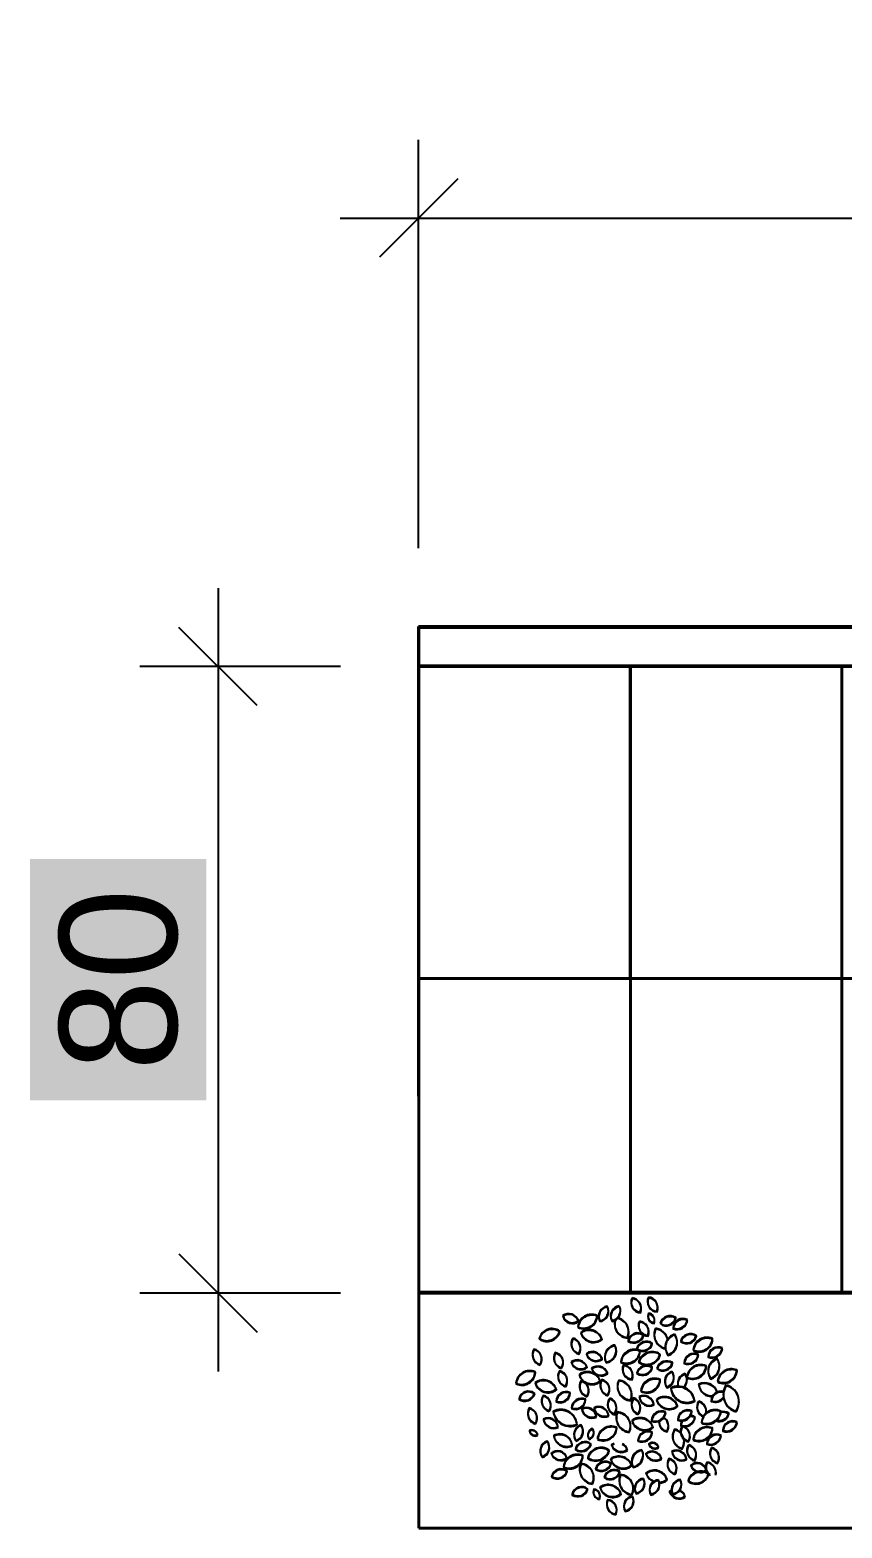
# Model space of a CAD drawing. Header units: inches. Extents: x 4350 to 28384, y -6772 to 993.
# Drawn here: x 24799.7 to 24903.3, y -2937.2 to -2745.9 of the extents above; entities that cross this region are included whole.
import ezdxf

# ---------------------------------------------------------------- set-up
doc = ezdxf.new("R2010")
doc.units = ezdxf.units.IN
doc.header["$MEASUREMENT"] = 0
for name, color, linetype, lineweight in [('ARREDAMENTO', 2, 'Continuous', 18), ('MURATURA_section_wall', 7, 'Continuous', 40), ('QUOTE', 3, 'Continuous', 9)]:
    doc.layers.add(name, color=color, linetype=linetype, lineweight=lineweight)
doc.styles.get("Standard").update_dxf_attribs({"font": 'arial.ttf'})
doc.dimstyles.new('ook', dxfattribs={"dimtxt": 15, "dimasz": 10, "dimexe": 10, "dimexo": 10, "dimgap": 5, "dimtad": 1, "dimtoh": 1, "dimdec": 0, "dimzin": 0, "dimdsep": 46, "dimtxsty": 'Standard', "dimblk": 'OBLIQUE', "dimcen": 0.09, "dimdle": 10, "dimadec": 0, "dimazin": 0, "dimtfac": 1, "dimtdec": 0, "dimtofl": 0, "dimtmove": 0, "dimatfit": 3, "dimldrblk": 'OBLIQUE', "dimfxl": 1, "dimtfill": 2, "dimtfillclr": 1, "dimtolj": 1, "dimtzin": 0, "dimarcsym": 0})

# ---------------------------------------------------------------- blocks, each defined once
blk = doc.blocks.new('_Oblique')
at = {"color": 0, "linetype": 'ByBlock', "lineweight": -2}
blk.add_line((-0.5, -0.5), (0.5, 0.5), dxfattribs=at)
blk = doc.blocks.new('*D39')
at = {"layer": 'Defpoints', "color": 0, "transparency": 16777216}
for p in [(25342.34, -2769.97), (24849.3, -2822.12), (25342.34, -2822.22)]:
    blk.add_point(p, dxfattribs=at)
at = {"layer": 'QUOTE', "color": 0, "lineweight": -2, "transparency": 16777216}
for p, q in [((24849.3, -2812.12), (24849.3, -2759.97)), ((25342.34, -2812.22), (25342.34, -2759.97)), ((24839.3, -2769.97), (25352.34, -2769.97))]:
    blk.add_line(p, q, dxfattribs=at)
at = {"layer": 'QUOTE', "color": 0, "lineweight": -2, "transparency": 16777216, "xscale": 10, "yscale": 10, "zscale": 10, "rotation": 180}
blk.add_blockref('_Oblique', (24849.3, -2769.97), dxfattribs=at)
at = {"layer": 'QUOTE', "color": 0, "lineweight": -2, "transparency": 16777216, "xscale": 10, "yscale": 10, "zscale": 10}
blk.add_blockref('_Oblique', (25342.34, -2769.97), dxfattribs=at)
at = {"layer": 'QUOTE', "color": 0, "transparency": 16777216, "insert": (25095.82, -2757.31), "char_height": 15, "attachment_point": 5, "bg_fill": 1, "box_fill_scale": 1.25, "bg_fill_color": 1, "bg_fill_transparency": 0}
blk.add_mtext('\\A1;493', dxfattribs=at)
blk = doc.blocks.new('*D40')
at = {"layer": 'Defpoints', "color": 0, "transparency": 16777216}
for p in [(24849.34, -2827.22), (24823.71, -2907.22), (24849.34, -2907.22)]:
    blk.add_point(p, dxfattribs=at)
at = {"layer": 'QUOTE', "color": 0, "lineweight": -2, "transparency": 16777216}
for p, q in [((24823.71, -2817.22), (24823.71, -2917.22)), ((24839.34, -2827.22), (24813.71, -2827.22)), ((24839.34, -2907.22), (24813.71, -2907.22))]:
    blk.add_line(p, q, dxfattribs=at)
at = {"layer": 'QUOTE', "color": 0, "lineweight": -2, "transparency": 16777216, "xscale": 10, "yscale": 10, "zscale": 10}
for p, rotation in [((24823.71, -2827.22), 90), ((24823.71, -2907.22), 270)]:
    blk.add_blockref('_Oblique', p, dxfattribs=dict(at, rotation=rotation))
at = {"layer": 'QUOTE', "color": 0, "transparency": 16777216, "insert": (24811.05, -2867.22), "char_height": 15, "attachment_point": 5, "rotation": 90, "bg_fill": 1, "box_fill_scale": 1.25, "bg_fill_color": 1, "bg_fill_transparency": 0}
blk.add_mtext('\\A1;80', dxfattribs=at)

msp = doc.modelspace()

# ---------------------------------------------------------------- linework, layer by layer
at = {"layer": 'ARREDAMENTO', "linetype": 'ByBlock', "lineweight": -3}
for points in [[(24872.4, -2910.76, 0.535384), (24873.35, -2908.89, 0.500203)], [(24872.42, -2910.86, 0.535384), (24873.38, -2908.99, 0.500203)], [(24874.91, -2908.86, 0.535384), (24873.96, -2910.73, 0.500203)], [(24874.94, -2908.96, 0.535384), (24873.98, -2910.83, 0.500203)], [(24876.54, -2907.83, 0.535384), (24877.58, -2909.65, 0.500203)], [(24876.57, -2907.93, 0.535384), (24877.61, -2909.75, 0.500203)], [(24878.62, -2907.73, 0.535384), (24879.7, -2909.53, 0.500203)], [(24878.65, -2907.83, 0.535384), (24879.72, -2909.63, 0.500203)], [(24867.69, -2910.1, 0.535384), (24869.68, -2910.74, 0.500203)], [(24867.71, -2910.19, 0.535384), (24869.71, -2910.84, 0.500203)], [(24869.61, -2911.53, 0.535384), (24872.07, -2910.07, 0.500203)], [(24869.64, -2911.62, 0.535384), (24872.1, -2910.17, 0.500203)], [(24877.47, -2910.81, 0.535384), (24878.55, -2912.61, 0.500203)], [(24877.5, -2910.91, 0.535384), (24878.58, -2912.71, 0.500203)], [(24878.64, -2909.79, 0.535384), (24879.33, -2910.99, 0.500203)], [(24878.66, -2909.89, 0.535384), (24879.35, -2911.09, 0.500203)], [(24880.12, -2911.06, 0.535384), (24882.1, -2910.35, 0.500203)], [(24880.15, -2911.16, 0.535384), (24882.13, -2910.45, 0.500203)], [(24883.58, -2910.6, 0.535384), (24881.78, -2911.67, 0.500203)], [(24883.61, -2910.7, 0.535384), (24881.8, -2911.77, 0.500203)], [(24867.3, -2912.08, 0.535384), (24864.7, -2913.01, 0.500203)], [(24867.33, -2912.18, 0.535384), (24864.72, -2913.11, 0.500203)], [(24869.01, -2912.96, 0.535384), (24869.74, -2914.93, 0.500203)], [(24869.98, -2912.24, 0.535384), (24872.67, -2913.05, 0.500203)], [(24870.01, -2912.33, 0.535384), (24872.7, -2913.15, 0.500203)], [(24877.99, -2912.54, 0.535384), (24876.03, -2913.29, 0.500203)], [(24878.02, -2912.64, 0.535384), (24876.05, -2913.39, 0.500203)], [(24881.97, -2912.47, 0.535384), (24881.13, -2915.08, 0.500203)], [(24881.99, -2912.57, 0.535384), (24881.15, -2915.18, 0.500203)], [(24882.74, -2913.34, 0.535384), (24884.72, -2912.63, 0.500203)], [(24882.77, -2913.43, 0.535384), (24884.74, -2912.73, 0.500203)], [(24884.33, -2914.47, 0.535384), (24886.79, -2913.01, 0.500203)], [(24884.36, -2914.57, 0.535384), (24886.81, -2913.11, 0.500203)], [(24864.77, -2916.31, 0.535384), (24864.01, -2914.36, 0.500203)], [(24864.8, -2916.41, 0.535384), (24864.04, -2914.46, 0.500203)], [(24867.51, -2916.76, 0.535384), (24866.74, -2914.81, 0.500203)], [(24867.53, -2916.86, 0.535384), (24866.77, -2914.9, 0.500203)], [(24869.03, -2913.06, 0.535384), (24869.77, -2915.02, 0.500203)], [(24870.7, -2914.93, 0.535384), (24872.7, -2915.58, 0.500203)], [(24870.73, -2915.03, 0.535384), (24872.72, -2915.68, 0.500203)], [(24873.19, -2916.02, 0.535384), (24874.34, -2913.85, 0.500203)], [(24873.21, -2916.11, 0.535384), (24874.37, -2913.95, 0.500203)], [(24875.09, -2916, 0.535384), (24877.55, -2914.54, 0.500203)], [(24875.12, -2916.1, 0.535384), (24877.57, -2914.64, 0.500203)], [(24877.12, -2914.31, 0.535384), (24879.1, -2913.6, 0.500203)], [(24877.15, -2914.4, 0.535384), (24879.12, -2913.7, 0.500203)], [(24877.37, -2915.98, 0.535384), (24880.1, -2915, 0.500203)], [(24877.4, -2916.07, 0.535384), (24880.13, -2915.1, 0.500203)], [(24884.98, -2915.04, 0.535384), (24883.18, -2916.11, 0.500203)], [(24888.04, -2914.23, 0.535384), (24886.23, -2915.3, 0.500203)], [(24888.06, -2914.33, 0.535384), (24886.26, -2915.4, 0.500203)], [(24868.77, -2916.01, 0.535384), (24870.77, -2916.62, 0.500203)], [(24868.79, -2916.11, 0.535384), (24870.8, -2916.72, 0.500203)], [(24871.37, -2916.81, 0.535384), (24873.38, -2917.41, 0.500203)], [(24871.4, -2916.9, 0.535384), (24873.4, -2917.51, 0.500203)], [(24875.43, -2916.39, 0.535384), (24876.51, -2918.19, 0.500203)], [(24875.46, -2916.49, 0.535384), (24876.54, -2918.29, 0.500203)], [(24877.14, -2917.4, 0.535384), (24879.1, -2916.65, 0.500203)], [(24877.16, -2917.49, 0.535384), (24879.12, -2916.75, 0.500203)], [(24879.71, -2916.81, 0.535384), (24881.68, -2916.1, 0.500203)], [(24879.73, -2916.9, 0.535384), (24881.71, -2916.2, 0.500203)], [(24885.01, -2915.14, 0.535384), (24883.2, -2916.21, 0.500203)], [(24883.53, -2917.95, 0.535384), (24885.98, -2916.49, 0.500203)], [(24883.55, -2918.04, 0.535384), (24886.01, -2916.59, 0.500203)], [(24887.37, -2915.58, 0.535384), (24886.57, -2918.09, 0.500203)], [(24887.4, -2915.68, 0.535384), (24886.59, -2918.19, 0.500203)], [(24861.72, -2918.71, 0.535384), (24864.17, -2917.26, 0.500203)], [(24861.74, -2918.81, 0.535384), (24864.2, -2917.35, 0.500203)], [(24864.17, -2918.65, 0.535384), (24866.86, -2919.46, 0.500203)], [(24864.19, -2918.75, 0.535384), (24866.88, -2919.56, 0.500203)], [(24868.03, -2919.1, 0.535384), (24867.27, -2917.14, 0.500203)], [(24868.05, -2919.19, 0.535384), (24867.29, -2917.24, 0.500203)], [(24869.78, -2917.61, 0.535384), (24872.47, -2918.42, 0.500203)], [(24869.81, -2917.71, 0.535384), (24872.5, -2918.52, 0.500203)], [(24870.78, -2920.36, 0.535384), (24870.01, -2918.41, 0.500203)], [(24870.8, -2920.46, 0.535384), (24870.04, -2918.51, 0.500203)], [(24873.41, -2920.24, 0.535384), (24872.68, -2918.27, 0.500203)], [(24873.44, -2920.33, 0.535384), (24872.7, -2918.37, 0.500203)], [(24874.83, -2918.33, 0.535384), (24876.34, -2920.86, 0.500203)], [(24874.85, -2918.43, 0.535384), (24876.36, -2920.96, 0.500203)], [(24877.65, -2919.7, 0.535384), (24880.11, -2918.24, 0.500203)], [(24877.68, -2919.8, 0.535384), (24880.13, -2918.34, 0.500203)], [(24881.63, -2917.22, 0.535384), (24880.98, -2919.21, 0.500203)], [(24881.65, -2917.32, 0.535384), (24881.01, -2919.31, 0.500203)], [(24887.45, -2918.49, 0.535384), (24889.9, -2917.03, 0.500203)], [(24887.47, -2918.59, 0.535384), (24889.93, -2917.13, 0.500203)], [(24864.08, -2920, 0.535384), (24862.11, -2920.7, 0.500203)], [(24864.11, -2920.09, 0.535384), (24862.13, -2920.8, 0.500203)], [(24865.94, -2922.23, 0.535384), (24865.18, -2920.28, 0.500203)], [(24865.96, -2922.33, 0.535384), (24865.2, -2920.38, 0.500203)], [(24866.83, -2921, 0.535384), (24868.61, -2919.91, 0.500203)], [(24866.85, -2921.1, 0.535384), (24868.64, -2920, 0.500203)], [(24868.79, -2921.86, 0.535384), (24870.58, -2920.76, 0.500203)], [(24873.72, -2920.63, 0.535384), (24874.26, -2922.66, 0.500203)], [(24877.27, -2922.62, 0.535384), (24876.72, -2920.6, 0.500203)], [(24877.45, -2920.42, 0.535384), (24879.3, -2921.41, 0.500203)], [(24877.47, -2920.52, 0.535384), (24879.32, -2921.5, 0.500203)], [(24879.64, -2920.79, 0.535384), (24882.33, -2921.6, 0.500203)], [(24879.66, -2920.88, 0.535384), (24882.35, -2921.7, 0.500203)], [(24881.48, -2919.32, 0.535384), (24884.51, -2920.93, 0.500203)], [(24881.5, -2919.42, 0.535384), (24884.53, -2921.03, 0.500203)], [(24889.77, -2922.29, 0.535384), (24888.52, -2918.96, 0.500203)], [(24889.79, -2922.39, 0.535384), (24888.54, -2919.06, 0.500203)], [(24864.18, -2923.84, 0.535384), (24863.42, -2921.89, 0.500203)], [(24864.21, -2923.94, 0.535384), (24863.44, -2921.98, 0.500203)], [(24869.5, -2923.94, 0.535384), (24866.47, -2922.33, 0.500203)], [(24869.53, -2924.04, 0.535384), (24866.5, -2922.43, 0.500203)], [(24868.81, -2921.96, 0.535384), (24870.6, -2920.86, 0.500203)], [(24871.96, -2922.95, 0.535384), (24870.11, -2921.97, 0.500203)], [(24871.98, -2923.05, 0.535384), (24870.13, -2922.07, 0.500203)], [(24873.53, -2922.83, 0.535384), (24871.68, -2921.85, 0.500203)], [(24873.56, -2922.93, 0.535384), (24871.71, -2921.95, 0.500203)], [(24873.74, -2920.73, 0.535384), (24874.29, -2922.75, 0.500203)], [(24876.15, -2924.92, 0.535384), (24874.64, -2922.4, 0.500203)], [(24876.18, -2925.02, 0.535384), (24874.67, -2922.5, 0.500203)], [(24877.29, -2922.72, 0.535384), (24876.74, -2920.7, 0.500203)], [(24880.81, -2922.4, 0.535384), (24879.01, -2923.47, 0.500203)], [(24880.83, -2922.5, 0.535384), (24879.03, -2923.57, 0.500203)], [(24884.16, -2922.25, 0.535384), (24882.37, -2923.35, 0.500203)], [(24884.18, -2922.35, 0.535384), (24882.39, -2923.45, 0.500203)], [(24887.85, -2922.28, 0.535384), (24885.4, -2923.74, 0.500203)], [(24887.88, -2922.38, 0.535384), (24885.42, -2923.84, 0.500203)], [(24867.07, -2924.29, 0.535384), (24865.22, -2923.31, 0.500203)], [(24867.09, -2924.39, 0.535384), (24865.24, -2923.4, 0.500203)], [(24869.36, -2926.04, 0.535384), (24870, -2924.04, 0.500203)], [(24869.38, -2926.14, 0.535384), (24870.02, -2924.14, 0.500203)], [(24872.11, -2925.81, 0.535384), (24874.57, -2924.35, 0.500203)], [(24872.14, -2925.91, 0.535384), (24874.59, -2924.45, 0.500203)], [(24876.51, -2923.47, 0.535384), (24879.2, -2924.29, 0.500203)], [(24876.53, -2923.57, 0.535384), (24879.22, -2924.39, 0.500203)], [(24882.95, -2924.16, 0.535384), (24883.72, -2926.11, 0.500203)], [(24882.98, -2924.26, 0.535384), (24883.74, -2926.21, 0.500203)], [(24884.33, -2925.89, 0.535384), (24886.78, -2924.43, 0.500203)], [(24884.35, -2925.99, 0.535384), (24886.81, -2924.53, 0.500203)], [(24889.91, -2923.67, 0.535384), (24888.11, -2924.74, 0.500203)], [(24889.93, -2923.77, 0.535384), (24888.13, -2924.84, 0.500203)], [(24864.46, -2925.31, 0.535384), (24863.43, -2924.77, 0.500203)], [(24864.49, -2925.41, 0.535384), (24863.45, -2924.86, 0.500203)], [(24865.05, -2928.1, 0.535384), (24865.69, -2926.11, 0.500203)], [(24865.07, -2928.2, 0.535384), (24865.72, -2926.2, 0.500203)], [(24868.89, -2926.64, 0.535384), (24866.54, -2925.4, 0.500203)], [(24868.91, -2926.74, 0.535384), (24866.57, -2925.49, 0.500203)], [(24871.28, -2926.45, 0.535384), (24869.3, -2927.15, 0.500203)], [(24871.3, -2926.55, 0.535384), (24869.32, -2927.25, 0.500203)], [(24871.04, -2925.82, 0.535384), (24871.46, -2924.51, 0.500203)], [(24871.06, -2925.92, 0.535384), (24871.49, -2924.61, 0.500203)], [(24879.1, -2924.96, 0.535384), (24877.29, -2926.03, 0.500203)], [(24879.12, -2925.05, 0.535384), (24877.32, -2926.12, 0.500203)], [(24879.9, -2926.86, 0.535384), (24878.66, -2926.46, 0.500203)], [(24879.92, -2926.96, 0.535384), (24878.69, -2926.56, 0.500203)], [(24881.99, -2924.58, 0.535384), (24882.91, -2927.03, 0.500203)], [(24882.02, -2924.68, 0.535384), (24882.94, -2927.13, 0.500203)], [(24887.87, -2925.37, 0.535384), (24886.06, -2926.44, 0.500203)], [(24887.89, -2925.46, 0.535384), (24886.09, -2926.53, 0.500203)], [(24868.23, -2928.25, 0.535384), (24866.22, -2927.65, 0.500203)], [(24868.25, -2928.35, 0.535384), (24866.24, -2927.74, 0.500203)], [(24867.78, -2929.4, 0.535384), (24870.24, -2927.95, 0.500203)], [(24867.8, -2929.5, 0.535384), (24870.26, -2928.04, 0.500203)], [(24873.61, -2927.28, 0.535384), (24870.88, -2928.25, 0.500203)], [(24873.63, -2927.38, 0.535384), (24870.9, -2928.35, 0.500203)], [(24873.79, -2928.38, 0.535384), (24876.48, -2929.19, 0.500203)], [(24873.82, -2928.47, 0.535384), (24876.5, -2929.29, 0.500203)], [(24877.79, -2927.24, 0.535384), (24876.64, -2929.4, 0.500203)], [(24877.82, -2927.34, 0.535384), (24876.66, -2929.5, 0.500203)], [(24880.28, -2928.32, 0.535384), (24878.29, -2927.68, 0.500203)], [(24880.3, -2928.42, 0.535384), (24878.31, -2927.77, 0.500203)], [(24881.61, -2927.4, 0.535384), (24883.47, -2928.38, 0.500203)], [(24881.64, -2927.49, 0.535384), (24883.49, -2928.48, 0.500203)], [(24883.77, -2926.58, 0.535384), (24884.51, -2928.54, 0.500203)], [(24883.8, -2926.68, 0.535384), (24884.53, -2928.64, 0.500203)], [(24886.69, -2926.92, 0.535384), (24887.43, -2928.88, 0.500203)], [(24886.72, -2927.01, 0.535384), (24887.45, -2928.98, 0.500203)], [(24868.24, -2929.92, 0.535384), (24866.27, -2930.62, 0.500203)], [(24868.26, -2930.02, 0.535384), (24866.29, -2930.72, 0.500203)], [(24871.45, -2931.53, 0.535384), (24869.99, -2928.99, 0.500203)], [(24871.47, -2931.63, 0.535384), (24870.02, -2929.08, 0.500203)], [(24873.86, -2928.95, 0.535384), (24871.89, -2929.65, 0.500203)], [(24873.88, -2929.05, 0.535384), (24871.91, -2929.75, 0.500203)], [(24872.99, -2930.71, 0.535384), (24874.95, -2929.97, 0.500203)], [(24873.01, -2930.81, 0.535384), (24874.98, -2930.07, 0.500203)], [(24881.98, -2930.29, 0.535384), (24881.24, -2928.33, 0.500203)], [(24882, -2930.39, 0.535384), (24881.26, -2928.43, 0.500203)], [(24883.68, -2931.17, 0.535384), (24886.29, -2930.24, 0.500203)], [(24883.7, -2931.27, 0.535384), (24886.31, -2930.34, 0.500203)], [(24886.03, -2929.78, 0.535384), (24884.02, -2929.17, 0.500203)], [(24886.05, -2929.88, 0.535384), (24884.04, -2929.27, 0.500203)], [(24870.86, -2932.2, 0.535384), (24868.88, -2932.9, 0.500203)], [(24870.88, -2932.29, 0.535384), (24868.9, -2933, 0.500203)], [(24872.43, -2932.01, 0.535384), (24875.12, -2932.82, 0.500203)], [(24872.46, -2932.1, 0.535384), (24875.15, -2932.92, 0.500203)], [(24876.5, -2932.93, 0.535384), (24875.04, -2930.38, 0.500203)], [(24876.52, -2933.03, 0.535384), (24875.07, -2930.48, 0.500203)], [(24877.99, -2930.88, 0.535384), (24877.04, -2932.75, 0.500203)], [(24878.01, -2930.98, 0.535384), (24877.06, -2932.85, 0.500203)], [(24879.89, -2931.05, 0.535384), (24878.91, -2932.9, 0.500203)], [(24879.92, -2931.15, 0.535384), (24878.93, -2933, 0.500203)], [(24881.7, -2932.85, 0.535384), (24882.68, -2931, 0.500203)], [(24881.72, -2932.95, 0.535384), (24882.71, -2931.1, 0.500203)], [(24872.34, -2933.47, 0.535384), (24871.66, -2932.26, 0.500203)], [(24872.37, -2933.56, 0.535384), (24871.68, -2932.36, 0.500203)], [(24874.44, -2935.43, 0.535384), (24873.4, -2933.61, 0.500203)], [(24874.46, -2935.53, 0.535384), (24873.42, -2933.7, 0.500203)], [(24876.59, -2933.15, 0.535384), (24875.64, -2935.02, 0.500203)], [(24876.62, -2933.25, 0.535384), (24875.66, -2935.12, 0.500203)]]:
    msp.add_lwpolyline(points, format="xyb", close=True, dxfattribs=at)
for points in [[(24874.38, -2910.58, 0.485783), (24875.94, -2912.88, 0.46813), (24874.67, -2910.36, 0.535384)], [(24874.4, -2910.68, 0.485783), (24875.96, -2912.97, 0.46813), (24874.69, -2910.46, 0.535384)], [(24879.54, -2911.72, 0.497857), (24880.78, -2914.24, 0.500203)], [(24879.56, -2911.82, 0.497857), (24880.81, -2914.34, 0.500203)], [(24881.08, -2913.09, 0.30861), (24879.54, -2911.72, 0.535384)], [(24881.11, -2913.19, 0.30861), (24879.56, -2911.82, 0.535384)], [(24883.28, -2917.5, 0.427879), (24882.43, -2919.11, 0.500203)], [(24883.31, -2917.6, 0.427879), (24882.45, -2919.21, 0.500203)], [(24883.09, -2919.23, 0.379729), (24883.28, -2917.5, 0.535384)], [(24883.12, -2919.33, 0.379729), (24883.31, -2917.6, 0.535384)], [(24887.41, -2919.86, 0.449067), (24885.03, -2918.84, 0.535384)], [(24885.03, -2918.84, 0.411154), (24886.83, -2920.33, 0.500203)], [(24887.43, -2919.96, 0.449067), (24885.06, -2918.94, 0.535384)], [(24885.06, -2918.94, 0.411154), (24886.86, -2920.43, 0.500203)], [(24888.2, -2919.8, 0.473768), (24886.63, -2920.96, 0.350042), (24888.2, -2920.5, 0.535384)], [(24888.22, -2919.9, 0.473768), (24886.65, -2921.05, 0.350042), (24888.22, -2920.6, 0.535384)], [(24885.04, -2921.02, 0.493715), (24885.65, -2922.93, 0.500203)], [(24885.07, -2921.12, 0.493715), (24885.67, -2923.03, 0.500203)], [(24885.98, -2922.54, 0.391787), (24885.04, -2921.02, 0.535384)], [(24886, -2922.63, 0.391787), (24885.07, -2921.12, 0.535384)], [(24887.24, -2923.44, 0.439965), (24888.88, -2922.56, 0.209361), (24887.84, -2922.38, 0.535384)], [(24887.27, -2923.54, 0.439965), (24888.9, -2922.66, 0.209361), (24887.86, -2922.48, 0.535384)], [(24879.98, -2923.48, 0.382111), (24880.97, -2924.85, 0.410997), (24880.56, -2923.05, 0.535384)], [(24880.01, -2923.58, 0.382111), (24880.99, -2924.94, 0.410997), (24880.58, -2923.15, 0.535384)], [(24882.96, -2923.44, 0.136045), (24882.75, -2924.08, 0.500203), (24884.55, -2923.01, 0.535384)], [(24882.98, -2923.54, 0.136045), (24882.77, -2924.17, 0.500203), (24884.57, -2923.1, 0.535384)], [(24884.55, -2923.01, 0.128884), (24883.92, -2922.88, 0.500203)], [(24884.57, -2923.1, 0.128884), (24883.95, -2922.98, 0.500203)], [(24874.25, -2926.41, 0.076845), (24873.92, -2926.6, 0.500203), (24875.92, -2927.21, 0.535384)], [(24874.27, -2926.5, 0.076845), (24873.94, -2926.7, 0.500203), (24875.95, -2927.31, 0.535384)], [(24875.92, -2927.21, 0.202478), (24875.3, -2926.46, 0.500203)], [(24875.95, -2927.31, 0.202478), (24875.32, -2926.55, 0.500203)], [(24881, -2931.02, 0.535384), (24878.31, -2930.21, 0.217069), (24879.33, -2931.24, 0.535384)], [(24881.02, -2931.12, 0.535384), (24878.34, -2930.3, 0.217069), (24879.36, -2931.34, 0.535384)], [(24886.08, -2928.79, 0.373165), (24886.48, -2930.39, 0.500203)], [(24886.1, -2928.89, 0.373165), (24886.51, -2930.49, 0.500203)], [(24887.19, -2930.36, 0.43907), (24886.08, -2928.79, 0.535384)], [(24887.22, -2930.46, 0.43907), (24886.1, -2928.89, 0.535384)], [(24879.99, -2931.36, 0.155177), (24881, -2931.02, 0.535384)], [(24880.02, -2931.46, 0.155177), (24881.02, -2931.12, 0.535384)], [(24881.58, -2932.35, 0.064212), (24881.3, -2932.51, 0.500203), (24883.29, -2933.16, 0.535384)], [(24881.6, -2932.44, 0.064212), (24881.32, -2932.61, 0.500203), (24883.32, -2933.26, 0.535384)], [(24883.29, -2933.16, 0.224005), (24882.59, -2932.35, 0.500203)], [(24883.32, -2933.26, 0.224005), (24882.61, -2932.45, 0.500203)]]:
    msp.add_lwpolyline(points, format="xyb", dxfattribs=at)
at = {"layer": 'MURATURA_section_wall'}
for p, q in [((24849.3, -2822.12), (25227.3, -2822.06)), ((24849.3, -2827.12), (24849.3, -2822.12)), ((24849.34, -2827.22), (24849.34, -2822.22)), ((24849.34, -2822.22), (25227.34, -2822.22)), ((24876.3, -2827.12), (24849.3, -2827.12)), ((24849.3, -2827.12), (24849.32, -2937.12)), ((24876.34, -2827.22), (24849.34, -2827.22)), ((24849.34, -2827.22), (24849.34, -2937.22)), ((25227.3, -2827.06), (24863.3, -2827.12)), ((25227.34, -2827.22), (24863.34, -2827.22)), ((24903.3, -2827.12), (24876.3, -2827.12)), ((24876.3, -2827.12), (24876.32, -2907.12)), ((24903.34, -2827.22), (24876.34, -2827.22)), ((24876.34, -2827.22), (24876.34, -2907.22)), ((24930.3, -2827.11), (24903.3, -2827.12)), ((24903.3, -2827.12), (24903.32, -2907.12)), ((24849.31, -2867.07), (25200.31, -2867.07)), ((25227.32, -2907.06), (24849.32, -2907.12)), ((25227.34, -2907.22), (24849.34, -2907.22)), ((24849.34, -2937.22), (25227.34, -2937.22))]:
    msp.add_line(p, q, dxfattribs=at)

# ---------------------------------------------------------------- dimensions: what is measured, and where the dimension line sits
at = {"layer": 'QUOTE'}
dim = msp.add_linear_dim(base=(25342.34, -2769.97), p1=(24849.3, -2822.12), p2=(25342.34, -2822.22), dimstyle='ook', dxfattribs=at)
dim.commit()
dim.dimension.update_dxf_attribs({"geometry": '*D39', "text_midpoint": (25095.82, -2757.31)})
dim = msp.add_linear_dim(base=(24823.71, -2907.22), p1=(24849.34, -2827.22), p2=(24849.34, -2907.22), angle=90, dimstyle='ook', dxfattribs=at)
dim.commit()
dim.dimension.update_dxf_attribs({"geometry": '*D40', "text_midpoint": (24811.05, -2867.22)})

doc.saveas('drawing.dxf')
